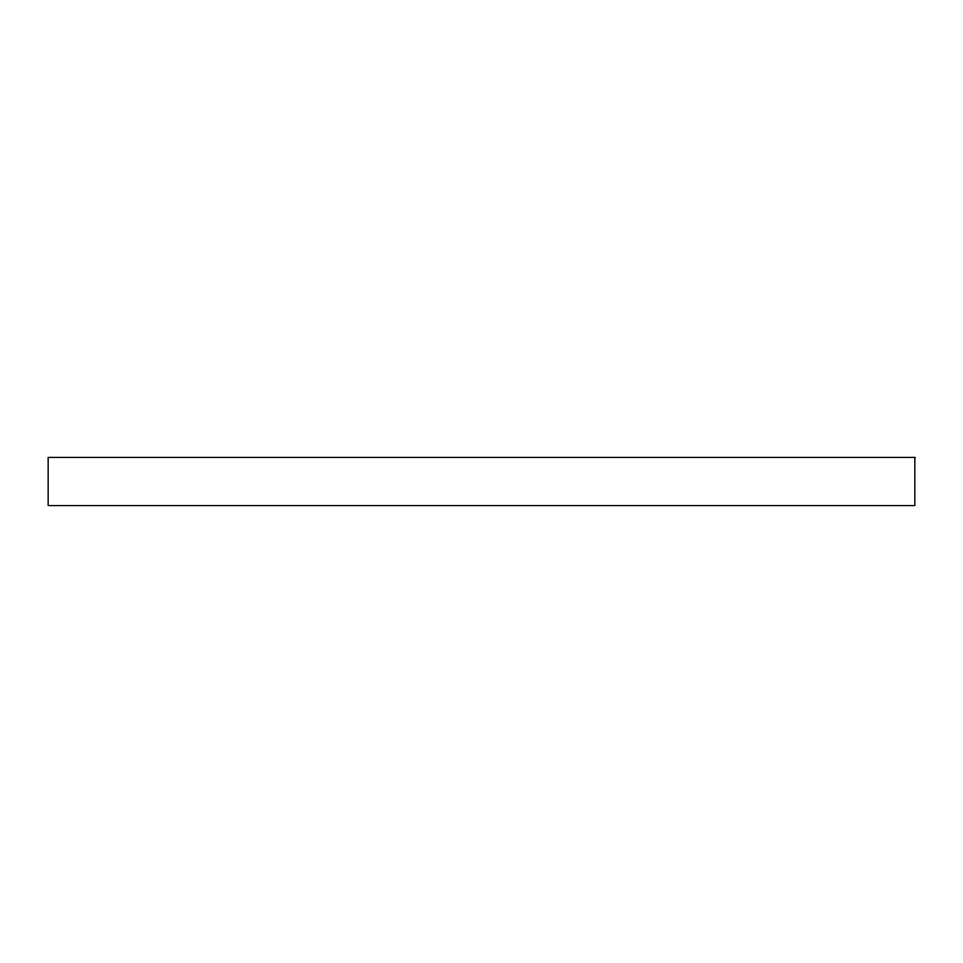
<?xml version="1.0" encoding="UTF-8"?>
<svg xmlns="http://www.w3.org/2000/svg" width="963" height="963" viewBox="0 0 963 963"><rect width="100%" height="100%" fill="white"/><g stroke="black" fill="none" stroke-linecap="round" stroke-linejoin="round"><path stroke-width="1.44" d="M914.85 457.425L48.15 457.425L48.15 505.575L914.85 505.575L914.85 457.425"/></g></svg>
